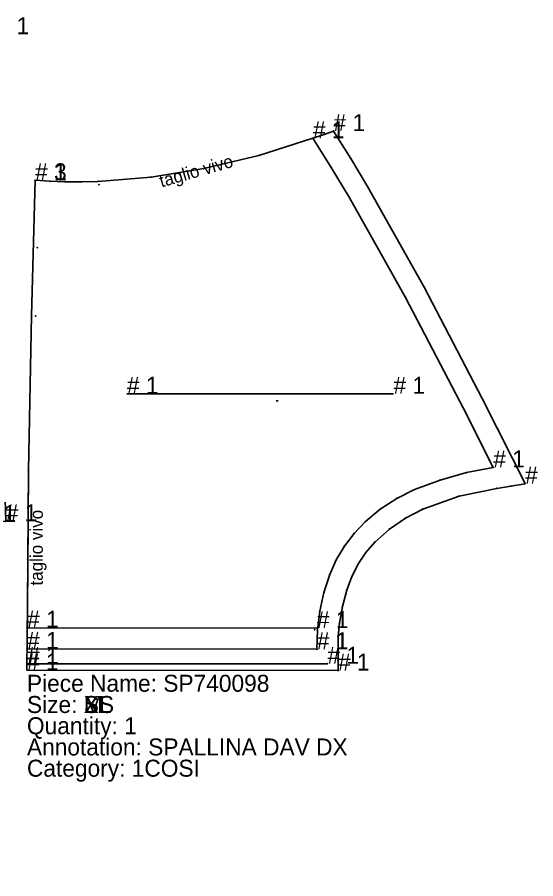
# Model space of a CAD drawing. Extents: x -10 to 8445, y -315 to 270.
# Drawn here: x 1693.2 to 1937.5, y -225.1 to 180.7 of the extents above; entities that cross this region are included whole.
import ezdxf

# ---------------------------------------------------------------- set-up
doc = ezdxf.new("R2010")
doc.units = 0

# ---------------------------------------------------------------- blocks, each defined once
blk = doc.blocks.new('S23430232-S_S')
at = {"layer": '1'}
blk.add_lwpolyline([(-31516.3027, -61944.1992), (-31527.1641, -61767.4883), (-31532.2246, -61598.7578), (-31502.2188, -61598.7578), (-31118.668, -61598.7578), (-31118.3047, -61645.8047), (-31117.9434, -61692.8516), (-31116.5215, -61765.3828), (-31115.6582, -61797.3242), (-31115.2383, -61812.7539), (-31114.8184, -61828.1758), (-31119.8184, -61828.3555), (-31124.8184, -61828.5352), (-31131.0684, -61828.7539), (-31137.2852, -61829.2656), (-31145.5586, -61830.3008), (-31153.7676, -61831.6367), (-31160.4102, -61833.0742), (-31166.9336, -61834.9258), (-31172.8613, -61837.0313), (-31178.6152, -61839.5273), (-31188.3184, -61844.7539), (-31197.1445, -61851.3281), (-31205.2344, -61859.375), (-31212.1035, -61868.4727), (-31217.2422, -61877.9688), (-31220.8496, -61888.125), (-31223.2461, -61900.168), (-31223.9941, -61912.4063), (-31224.0488, -61917.4297), (-31224.1035, -61922.457), (-31486.166, -61942.832), (-31486.3301, -61942.8477), (-31486.332, -61942.8477), (-31501.3164, -61943.5234)], close=True, dxfattribs=at)
at = {"layer": '13'}
for p in [(-31271.6523, -61752.9609), (-31262.0488, -61775.7578), (-31415.5684, -61800.207), (-31407.7734, -61823.1641), (-31213.7305, -61867.3125), (-31498.4512, -61915.6523)]:
    blk.add_point(p, dxfattribs=at)
at = {"layer": '14'}
blk.add_lwpolyline([(-31486.9414, -61932.8672), (-31497.1953, -61766.125), (-31501.9199, -61608.7539), (-31128.5801, -61608.7539), (-31128.2617, -61650.8672), (-31127.9453, -61692.9844), (-31126.5176, -61765.6523), (-31125.668, -61797.5938), (-31125.2422, -61813.0625), (-31124.8145, -61828.5273), (-31141.4297, -61829.707), (-31157.8438, -61832.4766), (-31169.9121, -61835.9375), (-31181.4336, -61840.9063), (-31190.7109, -61846.4258), (-31199.1816, -61853.0977), (-31206.1836, -61860.3398), (-31212.1035, -61868.4727), (-31217.2363, -61877.9648), (-31220.8496, -61888.125), (-31223.2461, -61900.1523), (-31223.998, -61912.3828)], close=True, dxfattribs=at)
at = {"layer": '2'}
for p in [(-31532.2246, -61598.7578), (-31118.668, -61598.7578), (-31501.9121, -61601.7578), (-31128.5918, -61601.7539), (-31501.9199, -61608.7539), (-31482.0605, -61608.4258), (-31128.5801, -61608.7539), (-31118.3047, -61645.8047), (-31128.2617, -61650.8672), (-31479.6367, -61686.8633), (-31127.9453, -61692.9844), (-31117.9434, -61692.8516), (-31270.2539, -61747.6641), (-31270.252, -61747.6602), (-31527.1641, -61767.4883), (-31497.1953, -61766.125), (-31477.2148, -61765.3008), (-31126.5176, -61765.6523), (-31116.5215, -61765.3828), (-31258.9004, -61776.4727), (-31258.9004, -61776.4766), (-31420.5449, -61797.3125), (-31420.543, -61797.3125), (-31125.668, -61797.5938), (-31115.6582, -61797.3242), (-31125.2422, -61813.0625), (-31115.2383, -61812.7539), (-31409.1914, -61826.1328), (-31409.1895, -61826.1289), (-31119.8184, -61828.3555), (-31114.8184, -61828.1758), (-31157.8438, -61832.4766), (-31153.7676, -61831.6367), (-31137.2852, -61829.2656), (-31124.8184, -61828.5352), (-31124.8145, -61828.5273), (-31166.9336, -61834.9258), (-31178.6152, -61839.5273), (-31181.4336, -61840.9063), (-31472.0996, -61848.4375), (-31197.1445, -61851.3281), (-31199.1816, -61853.0977), (-31212.1035, -61868.4727), (-31212.1035, -61868.4727), (-31220.8496, -61888.125), (-31220.8496, -61888.125), (-31501.9688, -61912.2227), (-31498.4492, -61910.9492), (-31498.4473, -61910.9492), (-31496.2168, -61911.3867), (-31494.9355, -61912.2148), (-31223.998, -61912.3828), (-31223.9941, -61912.4063), (-31503.4492, -61915.6484), (-31503.4492, -61915.6523), (-31493.7227, -61914.1445), (-31493.7207, -61917.1563), (-31493.4492, -61915.6445), (-31493.4492, -61915.6484), (-31224.0488, -61917.4297), (-31502.877, -61917.8594), (-31501.9648, -61919.0859), (-31500.6836, -61919.9141), (-31498.4512, -61920.3516), (-31498.4492, -61920.3516), (-31496.2129, -61919.9141), (-31494.9336, -61919.0859), (-31224.1035, -61922.457), (-31486.9414, -61932.8672), (-31466.9844, -61931.5703), (-31516.3027, -61944.1992), (-31501.3164, -61943.5234), (-31486.3301, -61942.8477), (-31486.166, -61942.832)]:
    blk.add_point(p, dxfattribs=at)
at = {"layer": '3'}
for p in [(-31502.2188, -61598.7578), (-31145.5586, -61830.3008), (-31141.4297, -61829.707), (-31131.0684, -61828.7539), (-31169.9121, -61835.9375), (-31160.4102, -61833.0742), (-31172.8613, -61837.0313), (-31190.7109, -61846.4258), (-31188.3184, -61844.7539), (-31206.1836, -61860.3398), (-31205.2344, -61859.375), (-31217.2422, -61877.9688), (-31217.2363, -61877.9648), (-31223.2461, -61900.1523), (-31223.2461, -61900.168), (-31502.748, -61913.2266), (-31500.3379, -61911.2266), (-31497.3164, -61911.0859), (-31495.5273, -61911.7305), (-31494.2559, -61913.1328), (-31503.2559, -61914.3945), (-31503.2441, -61916.7852), (-31493.502, -61914.8867), (-31493.498, -61916.4219), (-31502.4863, -61918.5234), (-31501.3691, -61919.5703), (-31499.584, -61920.2109), (-31497.3105, -61920.2188), (-31495.5234, -61919.5742), (-31494.252, -61918.1641), (-31486.332, -61942.8477)]:
    blk.add_point(p, dxfattribs=at)
at = {"layer": '4'}
for p in [(-31502.2188, -61598.7578, 10), (-31486.332, -61942.8477, 10)]:
    blk.add_point(p, dxfattribs=at)
at = {"layer": '5'}
blk.add_line((-31451.418, -61774.8047), (-31450.418, -61774.8047), dxfattribs=at)
at = {"layer": '7'}
blk.add_line((-31438.918, -61774.8086), (-31187.8125, -61774.8086), dxfattribs=at)
at = {"layer": '8'}
for points in [[(-31501.9121, -61601.7578), (-31128.5918, -61601.7539)], [(-31466.9844, -61931.5703), (-31472.0996, -61848.4375), (-31477.2148, -61765.3008), (-31479.6367, -61686.8633), (-31482.0605, -61608.4258)], [(-31270.2539, -61747.6641), (-31420.5449, -61797.3125)], [(-31258.9004, -61776.4766), (-31270.252, -61747.6602)], [(-31409.1914, -61826.1328), (-31258.9004, -61776.4727)], [(-31420.543, -61797.3125), (-31409.1895, -61826.1289)], [(-31503.4492, -61915.6484), (-31503.2559, -61914.3945), (-31502.748, -61913.2266), (-31501.9688, -61912.2227), (-31500.3379, -61911.2266), (-31498.4492, -61910.9492)], [(-31498.4473, -61910.9492), (-31497.3164, -61911.0859), (-31496.2168, -61911.3867), (-31495.5273, -61911.7305), (-31494.9355, -61912.2148), (-31494.2559, -61913.1328), (-31493.7227, -61914.1445), (-31493.502, -61914.8867), (-31493.4492, -61915.6445)], [(-31498.4512, -61920.3516), (-31499.584, -61920.2109), (-31500.6836, -61919.9141), (-31501.3691, -61919.5703), (-31501.9648, -61919.0859), (-31502.4863, -61918.5234), (-31502.877, -61917.8594), (-31503.2441, -61916.7852), (-31503.4492, -61915.6523)], [(-31493.4492, -61915.6484), (-31493.498, -61916.4219), (-31493.7207, -61917.1563), (-31494.252, -61918.1641), (-31494.9336, -61919.0859), (-31495.5234, -61919.5742), (-31496.2129, -61919.9141), (-31497.3105, -61920.2188), (-31498.4492, -61920.3516)]]:
    blk.add_lwpolyline(points, dxfattribs=at)
at = {"layer": '1'}
for s, p in [('# 11', (-31532.2246, -61598.7578)), ('# 1', (-31502.2188, -61598.7578)), ('# 1', (-31118.668, -61598.7578)), ('# 10', (-31527.1641, -61767.4883)), ('# 1', (-31114.8184, -61828.1758)), ('# 1', (-31224.1035, -61922.457)), ('# 9', (-31516.3027, -61944.1992)), ('# 13', (-31501.3164, -61943.5234)), ('# 12', (-31486.332, -61942.8477)), ('# 1', (-31486.166, -61942.832)), ('Piece Name: S23430232', (-31532.2246, -61954.2031)), ('Size: S', (-31532.2246, -61964.2031)), ('Quantity: 1', (-31532.2246, -61974.2031)), ('Annotation: DAVANTI SX', (-31532.2246, -61984.2031)), ('Category: 1COSI', (-31532.2246, -61994.2031))]:
    blk.add_text(s, height=8, dxfattribs=at).set_placement(p)
at = {"layer": '14'}
for s, p in [('# 1', (-31501.9199, -61608.7539)), ('# 1', (-31128.5801, -61608.7539)), ('# 8', (-31497.1953, -61766.125)), ('# 1', (-31124.8145, -61828.5273)), ('# 1', (-31223.998, -61912.3828)), ('# 1', (-31486.9414, -61932.8672))]:
    blk.add_text(s, height=8, dxfattribs=at).set_placement(p)
at = {"layer": '19'}
blk.add_text('taglio vivo', height=6, rotation=38.7298, dxfattribs=at).set_placement((-31203.2246, -61846.9844))
at = {"layer": '2'}
for s, p in [('# 11', (-31532.2246, -61598.7578)), ('# 1', (-31118.668, -61598.7578)), ('# 1', (-31501.9121, -61601.7578)), ('# 1', (-31128.5918, -61601.7539)), ('# 1', (-31501.9199, -61608.7539)), ('# 1', (-31482.0605, -61608.4258)), ('# 1', (-31128.5801, -61608.7539)), ('# 1', (-31270.2539, -61747.6641)), ('# 1', (-31270.252, -61747.6602)), ('# 10', (-31527.1641, -61767.4883)), ('# 8', (-31497.1953, -61766.125)), ('# 1', (-31258.9004, -61776.4727)), ('# 1', (-31258.9004, -61776.4766)), ('# 1', (-31420.5449, -61797.3125)), ('# 1', (-31420.543, -61797.3125)), ('# 1', (-31409.1914, -61826.1328)), ('# 1', (-31409.1895, -61826.1289)), ('# 1', (-31114.8184, -61828.1758)), ('# 1', (-31124.8145, -61828.5273)), ('# 1', (-31498.4492, -61910.9492)), ('# 1', (-31498.4473, -61910.9492)), ('# 1', (-31223.998, -61912.3828)), ('# 3', (-31503.4492, -61915.6523)), ('# 1', (-31503.4492, -61915.6484)), ('# 14', (-31493.4492, -61915.6445)), ('# 1', (-31493.4492, -61915.6484)), ('# 2', (-31498.4512, -61920.3516)), ('# 1', (-31498.4492, -61920.3516)), ('# 1', (-31224.1035, -61922.457)), ('# 1', (-31486.9414, -61932.8672)), ('# 1', (-31466.9844, -61931.5703)), ('# 9', (-31516.3027, -61944.1992)), ('# 13', (-31501.3164, -61943.5234)), ('# 1', (-31486.166, -61942.832))]:
    blk.add_text(s, height=8, dxfattribs=at).set_placement(p)
at = {"layer": '3'}
for s, p in [('# 1', (-31502.2188, -61598.7578)), ('# 12', (-31486.332, -61942.8477))]:
    blk.add_text(s, height=8, dxfattribs=at).set_placement(p)
at = {"layer": '4'}
for s, p in [('# 1', (-31502.2188, -61598.7578)), ('# 12', (-31486.332, -61942.8477))]:
    blk.add_text(s, height=8, dxfattribs=at).set_placement(p)
at = {"layer": '5'}
for p in [(-31451.418, -61774.8047), (-31450.418, -61774.8047)]:
    blk.add_text('# 1', height=8, dxfattribs=at).set_placement(p)
at = {"layer": '7'}
for p in [(-31438.918, -61774.8086), (-31187.8125, -61774.8086)]:
    blk.add_text('# 1', height=8, dxfattribs=at).set_placement(p)
at = {"layer": '8'}
for s, p in [('# 1', (-31501.9121, -61601.7578)), ('# 1', (-31128.5918, -61601.7539)), ('# 1', (-31482.0605, -61608.4258)), ('# 1', (-31270.2539, -61747.6641)), ('# 1', (-31270.252, -61747.6602)), ('# 1', (-31258.9004, -61776.4727)), ('# 1', (-31258.9004, -61776.4766)), ('# 1', (-31420.5449, -61797.3125)), ('# 1', (-31420.543, -61797.3125)), ('# 1', (-31409.1914, -61826.1328)), ('# 1', (-31409.1895, -61826.1289)), ('# 1', (-31498.4492, -61910.9492)), ('# 1', (-31498.4473, -61910.9492)), ('# 3', (-31503.4492, -61915.6523)), ('# 1', (-31503.4492, -61915.6484)), ('# 14', (-31493.4492, -61915.6445)), ('# 1', (-31493.4492, -61915.6484)), ('# 2', (-31498.4512, -61920.3516)), ('# 1', (-31498.4492, -61920.3516)), ('# 1', (-31466.9844, -61931.5703))]:
    blk.add_text(s, height=8, dxfattribs=at).set_placement(p)
blk = doc.blocks.new('SP740098-S_XS')
at = {"layer": '1'}
blk.add_lwpolyline([(-31057.4434, 61598.5625), (-31057.4258, 61603.5547), (-31057.4082, 61608.543), (-31057.3906, 61614.6914), (-31056.7871, 61620.8086), (-31055.3301, 61628.7109), (-31053.3008, 61636.4844), (-31050.9063, 61642.8555), (-31047.8125, 61648.9102), (-31044.2617, 61654.2266), (-31040.0957, 61659.0742), (-31033.2266, 61665.1641), (-31025.6641, 61670.3633), (-31017.5234, 61674.5977), (-31000.4434, 61680.7148), (-30982.6816, 61684.3711), (-30975.9941, 61685.4727), (-30969.3066, 61686.5742), (-30972.334, 61692.6406), (-30975.3613, 61698.707), (-30989.4707, 61726.6563), (-31016.8379, 61779.2227), (-31043.623, 61826.6367), (-31051.4492, 61839.7461), (-31059.5566, 61852.6563), (-31064.4004, 61850.9766), (-31069.2441, 61849.293), (-31094.7188, 61841.2188), (-31120.6855, 61835.0234), (-31145.5137, 61831.043), (-31170.5391, 61828.9805), (-31178.3105, 61828.7852), (-31186.0469, 61828.8125), (-31193.1016, 61829.0508), (-31200.1074, 61829.5078), (-31201.7949, 61765.6523), (-31203.2207, 61692.9844), (-31203.5762, 61645.8672), (-31203.9316, 61598.7539)], close=True, dxfattribs=at)
at = {"layer": '13'}
for p in [(-31170.0313, 61827.457), (-31198.9902, 61797.7266), (-31199.7949, 61765.6523), (-31068.4258, 61617.8203)]:
    blk.add_point(p, dxfattribs=at)
at = {"layer": '14'}
blk.add_lwpolyline([(-31067.4102, 61608.5703), (-31067.1621, 61617.5664), (-31066.0547, 61626.4922), (-31064.1016, 61635.2773), (-31061.3184, 61643.8242), (-31058.2461, 61650.7109), (-31054.4063, 61657.1992), (-31049.8477, 61663.1992), (-31044.6348, 61668.6445), (-31037.5117, 61674.5859), (-31029.75, 61679.6602), (-31021.457, 61683.793), (-31009.377, 61688.3086), (-30996.9629, 61691.7969), (-30984.3105, 61694.2461), (-30998.3516, 61722.0586), (-31025.5781, 61774.3633), (-31052.252, 61821.582), (-31060.5996, 61835.5391), (-31069.248, 61849.2813), (-31094.7246, 61841.2148), (-31120.6855, 61835.0234), (-31145.5137, 61831.0352), (-31170.5391, 61828.9805), (-31178.3145, 61828.7852), (-31186.0469, 61828.8125), (-31193.1055, 61829.0508), (-31200.1074, 61829.5078), (-31201.7949, 61765.6523), (-31203.2207, 61692.9844), (-31203.5469, 61650.8672), (-31203.8711, 61608.7539)], close=True, dxfattribs=at)
at = {"layer": '2'}
for p in [(-31069.248, 61849.2813), (-31069.2441, 61849.293), (-31064.4004, 61850.9766), (-31059.5566, 61852.6563), (-31120.6855, 61835.0234), (-31120.6855, 61835.0234), (-31200.1074, 61829.5078), (-31200.1074, 61829.5078), (-31186.0469, 61828.8125), (-31186.0469, 61828.8125), (-31170.5391, 61828.9805), (-31170.5391, 61828.9805), (-31043.623, 61826.6367), (-31052.252, 61821.582), (-31016.8379, 61779.2227), (-31025.5781, 61774.3633), (-31201.7949, 61765.6523), (-31201.7949, 61765.6523), (-30989.4707, 61726.6563), (-30998.3516, 61722.0586), (-30975.3613, 61698.707), (-31203.2207, 61692.9844), (-31203.2207, 61692.9844), (-30984.3105, 61694.2461), (-30972.334, 61692.6406), (-30969.3066, 61686.5742), (-31021.457, 61683.793), (-30982.6816, 61684.3711), (-30975.9941, 61685.4727), (-31017.5234, 61674.5977), (-31044.6348, 61668.6445), (-31040.0957, 61659.0742), (-31203.5469, 61650.8672), (-31203.5762, 61645.8672), (-31047.8125, 61648.9102), (-31061.3184, 61643.8242), (-31053.3008, 61636.4844), (-31203.8496, 61618.7578), (-31067.3926, 61618.5742), (-31056.7871, 61620.8086), (-31203.8711, 61608.7539), (-31067.4102, 61608.5703), (-31057.4082, 61608.543), (-31203.8652, 61601.7578), (-31062.4004, 61601.7617), (-31057.4258, 61603.5547), (-31203.9316, 61598.7539), (-31057.4434, 61598.5625)]:
    blk.add_point(p, dxfattribs=at)
at = {"layer": '3'}
for p in [(-31094.7246, 61841.2148), (-31094.7188, 61841.2188), (-31051.4492, 61839.7461), (-31060.5996, 61835.5391), (-31193.1055, 61829.0508), (-31193.1016, 61829.0508), (-31178.3145, 61828.7852), (-31178.3105, 61828.7852), (-31145.5137, 61831.043), (-31145.5137, 61831.0352), (-30996.9629, 61691.7969), (-31009.377, 61688.3086), (-31029.75, 61679.6602), (-31000.4434, 61680.7148), (-31037.5117, 61674.5859), (-31025.6641, 61670.3633), (-31049.8477, 61663.1992), (-31033.2266, 61665.1641), (-31054.4063, 61657.1992), (-31044.2617, 61654.2266), (-31058.2461, 61650.7109), (-31050.9063, 61642.8555), (-31064.1016, 61635.2773), (-31066.0547, 61626.4922), (-31055.3301, 61628.7109), (-31067.1621, 61617.5664), (-31057.3906, 61614.6914)]:
    blk.add_point(p, dxfattribs=at)
at = {"layer": '5'}
blk.add_line((-31086.6211, 61725.6094), (-31085.6211, 61725.6094), dxfattribs=at)
at = {"layer": '7'}
blk.add_line((-31156.8633, 61728.9336), (-31031.3066, 61728.9336), dxfattribs=at)
at = {"layer": '8'}
for points in [[(-31203.8496, 61618.7578), (-31067.3926, 61618.5742)], [(-31203.8652, 61601.7578), (-31062.4004, 61601.7617)]]:
    blk.add_lwpolyline(points, dxfattribs=at)
at = {"layer": '1'}
for s, p in [('Piece Name: SP740098', (-31203.9414, 61588.5625)), ('Size: XS', (-31203.9414, 61578.5625))]:
    blk.add_text(s, height=8, dxfattribs=at).set_placement(p)
at = {"layer": '19'}
for rotation, p in [(16.0991, (-31140.6055, 61826.082)), (90, (-31196.4922, 61638.5898))]:
    blk.add_text('taglio vivo', height=6, rotation=rotation, dxfattribs=at).set_placement(p)
blk = doc.blocks.new('SP740098-S_S')
at = {"layer": '1'}
blk.add_lwpolyline([(-31057.4434, 61598.5625), (-31057.4258, 61603.5547), (-31057.4082, 61608.543), (-31057.3906, 61614.6914), (-31056.7871, 61620.8086), (-31055.3301, 61628.7109), (-31053.3008, 61636.4844), (-31050.9063, 61642.8555), (-31047.8125, 61648.9102), (-31044.2617, 61654.2266), (-31040.0957, 61659.0742), (-31033.2266, 61665.1641), (-31025.6641, 61670.3633), (-31017.5234, 61674.5977), (-31000.4434, 61680.7148), (-30982.6816, 61684.3711), (-30975.9941, 61685.4727), (-30969.3066, 61686.5742), (-30972.334, 61692.6406), (-30975.3613, 61698.707), (-30989.4707, 61726.6563), (-31016.8379, 61779.2227), (-31043.623, 61826.6367), (-31051.4492, 61839.7461), (-31059.5566, 61852.6563), (-31064.4004, 61850.9766), (-31069.2441, 61849.293), (-31094.7188, 61841.2188), (-31120.6855, 61835.0234), (-31145.5137, 61831.043), (-31170.5391, 61828.9805), (-31178.3105, 61828.7852), (-31186.0469, 61828.8125), (-31193.1016, 61829.0508), (-31200.1074, 61829.5039), (-31201.7949, 61765.6523), (-31203.2207, 61692.9844), (-31203.5762, 61645.8672), (-31203.9316, 61598.7539)], close=True, dxfattribs=at)
at = {"layer": '13'}
for p in [(-31170.0313, 61827.457), (-31198.9902, 61797.7266), (-31199.7949, 61765.6523), (-31068.4258, 61617.8203)]:
    blk.add_point(p, dxfattribs=at)
at = {"layer": '14'}
blk.add_lwpolyline([(-31067.4102, 61608.5703), (-31067.1621, 61617.5664), (-31066.0547, 61626.4922), (-31064.1016, 61635.2773), (-31061.3184, 61643.8242), (-31058.2461, 61650.7109), (-31054.4063, 61657.1992), (-31049.8477, 61663.1992), (-31044.6348, 61668.6445), (-31037.5117, 61674.5859), (-31029.75, 61679.6602), (-31021.457, 61683.793), (-31009.377, 61688.3086), (-30996.9629, 61691.7969), (-30984.3105, 61694.2461), (-30998.3516, 61722.0586), (-31025.5781, 61774.3633), (-31052.252, 61821.5859), (-31060.5996, 61835.5391), (-31069.248, 61849.2813), (-31094.7246, 61841.2148), (-31120.6855, 61835.0234), (-31145.5137, 61831.0352), (-31170.5391, 61828.9805), (-31178.3145, 61828.7852), (-31186.0469, 61828.8125), (-31193.1055, 61829.0508), (-31200.1074, 61829.5078), (-31201.7949, 61765.6523), (-31203.2207, 61692.9844), (-31203.5469, 61650.8672), (-31203.8711, 61608.7539)], close=True, dxfattribs=at)
at = {"layer": '2'}
for p in [(-31069.248, 61849.2813), (-31069.2441, 61849.293), (-31064.4004, 61850.9766), (-31059.5566, 61852.6563), (-31120.6855, 61835.0234), (-31120.6855, 61835.0234), (-31200.1074, 61829.5078), (-31200.1074, 61829.5039), (-31186.0469, 61828.8125), (-31186.0469, 61828.8125), (-31170.5391, 61828.9805), (-31170.5391, 61828.9805), (-31043.623, 61826.6367), (-31052.252, 61821.5859), (-31016.8379, 61779.2227), (-31025.5781, 61774.3633), (-31201.7949, 61765.6523), (-31201.7949, 61765.6523), (-30989.4707, 61726.6563), (-30998.3516, 61722.0586), (-30975.3613, 61698.707), (-31203.2207, 61692.9844), (-31203.2207, 61692.9844), (-30984.3105, 61694.2461), (-30972.334, 61692.6406), (-30969.3066, 61686.5742), (-31021.457, 61683.793), (-30982.6816, 61684.3711), (-30975.9941, 61685.4727), (-31017.5234, 61674.5977), (-31044.6348, 61668.6445), (-31040.0957, 61659.0742), (-31203.5469, 61650.8672), (-31203.5762, 61645.8672), (-31047.8125, 61648.9102), (-31061.3184, 61643.8242), (-31053.3008, 61636.4844), (-31203.8496, 61618.7578), (-31067.3926, 61618.5742), (-31056.7871, 61620.8086), (-31203.8711, 61608.7539), (-31067.4102, 61608.5703), (-31057.4082, 61608.543), (-31203.8652, 61601.7578), (-31062.4004, 61601.7617), (-31057.4258, 61603.5547), (-31203.9316, 61598.7539), (-31057.4434, 61598.5625)]:
    blk.add_point(p, dxfattribs=at)
at = {"layer": '3'}
for p in [(-31094.7246, 61841.2148), (-31094.7188, 61841.2188), (-31051.4492, 61839.7461), (-31060.5996, 61835.5391), (-31193.1055, 61829.0508), (-31193.1016, 61829.0508), (-31178.3145, 61828.7852), (-31178.3105, 61828.7852), (-31145.5137, 61831.043), (-31145.5137, 61831.0352), (-30996.9629, 61691.7969), (-31009.377, 61688.3086), (-31029.75, 61679.6602), (-31000.4434, 61680.7148), (-31037.5117, 61674.5859), (-31025.6641, 61670.3633), (-31049.8477, 61663.1992), (-31033.2266, 61665.1641), (-31054.4063, 61657.1992), (-31044.2617, 61654.2266), (-31058.2461, 61650.7109), (-31050.9063, 61642.8555), (-31064.1016, 61635.2773), (-31066.0547, 61626.4922), (-31055.3301, 61628.7109), (-31067.1621, 61617.5664), (-31057.3906, 61614.6914)]:
    blk.add_point(p, dxfattribs=at)
at = {"layer": '5'}
blk.add_line((-31086.6211, 61725.6094), (-31085.6211, 61725.6094), dxfattribs=at)
at = {"layer": '7'}
blk.add_line((-31156.8633, 61728.9336), (-31031.3066, 61728.9336), dxfattribs=at)
at = {"layer": '8'}
for points in [[(-31203.8496, 61618.7578), (-31067.3926, 61618.5742)], [(-31203.8652, 61601.7578), (-31062.4004, 61601.7617)]]:
    blk.add_lwpolyline(points, dxfattribs=at)
at = {"layer": '1'}
for s, p in [('# 1', (-31059.5566, 61852.6563)), ('# 3', (-31200.1074, 61829.5039)), ('# 1', (-30969.3066, 61686.5742)), ('# 1', (-31203.9316, 61598.7539)), ('# 1', (-31057.4434, 61598.5625)), ('Piece Name: SP740098', (-31203.9414, 61588.5625)), ('Size: S', (-31203.9414, 61578.5625)), ('Quantity: 1', (-31203.9414, 61568.5625)), ('Annotation: SPALLINA DAV DX', (-31203.9414, 61558.5625)), ('Category: 1COSI', (-31203.9414, 61548.5625))]:
    blk.add_text(s, height=8, dxfattribs=at).set_placement(p)
at = {"layer": '14'}
for p in [(-31069.248, 61849.2813), (-31200.1074, 61829.5078), (-30984.3105, 61694.2461), (-31203.8711, 61608.7539), (-31067.4102, 61608.5703)]:
    blk.add_text('# 1', height=8, dxfattribs=at).set_placement(p)
at = {"layer": '19'}
for rotation, p in [(16.0991, (-31140.6055, 61826.082)), (90, (-31196.4922, 61638.5898))]:
    blk.add_text('taglio vivo', height=6, rotation=rotation, dxfattribs=at).set_placement(p)
at = {"layer": '2'}
for s, p in [('# 1', (-31069.248, 61849.2813)), ('# 1', (-31059.5566, 61852.6563)), ('# 3', (-31200.1074, 61829.5039)), ('# 1', (-31200.1074, 61829.5078)), ('# 1', (-30984.3105, 61694.2461)), ('# 1', (-30969.3066, 61686.5742)), ('# 1', (-31203.8496, 61618.7578)), ('# 1', (-31067.3926, 61618.5742)), ('# 1', (-31203.8711, 61608.7539)), ('# 1', (-31067.4102, 61608.5703)), ('# 1', (-31203.8652, 61601.7578)), ('# 1', (-31062.4004, 61601.7617)), ('# 1', (-31203.9316, 61598.7539)), ('# 1', (-31057.4434, 61598.5625))]:
    blk.add_text(s, height=8, dxfattribs=at).set_placement(p)
at = {"layer": '7'}
for p in [(-31156.8633, 61728.9336), (-31031.3066, 61728.9336)]:
    blk.add_text('# 1', height=8, dxfattribs=at).set_placement(p)
at = {"layer": '8'}
for p in [(-31203.8496, 61618.7578), (-31067.3926, 61618.5742), (-31203.8652, 61601.7578), (-31062.4004, 61601.7617)]:
    blk.add_text('# 1', height=8, dxfattribs=at).set_placement(p)
blk = doc.blocks.new('SP740098-S_M')
at = {"layer": '1'}
blk.add_lwpolyline([(-31057.4434, 61598.5625), (-31057.4258, 61603.5547), (-31057.4082, 61608.543), (-31057.3906, 61614.6914), (-31056.7871, 61620.8086), (-31055.3301, 61628.7109), (-31053.3008, 61636.4844), (-31050.9063, 61642.8555), (-31047.8125, 61648.9102), (-31044.2617, 61654.2266), (-31040.0957, 61659.0742), (-31033.2266, 61665.1641), (-31025.6641, 61670.3633), (-31017.5234, 61674.5977), (-31000.4434, 61680.7148), (-30982.6816, 61684.3711), (-30975.9941, 61685.4727), (-30969.3066, 61686.5742), (-30972.334, 61692.6406), (-30975.3613, 61698.707), (-30989.4707, 61726.6563), (-31016.8379, 61779.2227), (-31043.623, 61826.6367), (-31051.4492, 61839.7461), (-31059.5566, 61852.6563), (-31064.4004, 61850.9766), (-31069.2441, 61849.293), (-31094.7188, 61841.2188), (-31120.6855, 61835.0234), (-31145.5137, 61831.043), (-31170.5391, 61828.9805), (-31178.3105, 61828.7852), (-31186.0469, 61828.8125), (-31193.1016, 61829.0508), (-31200.1074, 61829.5078), (-31201.7949, 61765.6523), (-31203.2207, 61692.9844), (-31203.5762, 61645.8672), (-31203.9316, 61598.7539)], close=True, dxfattribs=at)
at = {"layer": '13'}
for p in [(-31170.0313, 61827.457), (-31198.9902, 61797.7266), (-31199.7949, 61765.6523), (-31068.4258, 61617.8203)]:
    blk.add_point(p, dxfattribs=at)
at = {"layer": '14'}
blk.add_lwpolyline([(-31067.4102, 61608.5703), (-31067.1621, 61617.5664), (-31066.0547, 61626.4922), (-31064.1016, 61635.2773), (-31061.3184, 61643.8242), (-31058.2461, 61650.7109), (-31054.4063, 61657.1992), (-31049.8477, 61663.1992), (-31044.6348, 61668.6445), (-31037.5117, 61674.5859), (-31029.75, 61679.6602), (-31021.457, 61683.793), (-31009.377, 61688.3086), (-30996.9629, 61691.7969), (-30984.3105, 61694.2461), (-30998.3516, 61722.0586), (-31025.5781, 61774.3633), (-31052.252, 61821.582), (-31060.5996, 61835.5391), (-31069.248, 61849.2813), (-31094.7246, 61841.2148), (-31120.6855, 61835.0234), (-31145.5137, 61831.0352), (-31170.5391, 61828.9805), (-31178.3145, 61828.7852), (-31186.0469, 61828.8125), (-31193.1055, 61829.0508), (-31200.1074, 61829.5078), (-31201.7949, 61765.6523), (-31203.2207, 61692.9844), (-31203.5469, 61650.8672), (-31203.8711, 61608.7539)], close=True, dxfattribs=at)
at = {"layer": '2'}
for p in [(-31069.248, 61849.2813), (-31069.2441, 61849.293), (-31064.4004, 61850.9766), (-31059.5566, 61852.6563), (-31120.6855, 61835.0234), (-31120.6855, 61835.0234), (-31200.1074, 61829.5078), (-31200.1074, 61829.5078), (-31186.0469, 61828.8125), (-31186.0469, 61828.8125), (-31170.5391, 61828.9805), (-31170.5391, 61828.9805), (-31043.623, 61826.6367), (-31052.252, 61821.582), (-31016.8379, 61779.2227), (-31025.5781, 61774.3633), (-31201.7949, 61765.6523), (-31201.7949, 61765.6523), (-30989.4707, 61726.6563), (-30998.3516, 61722.0586), (-30975.3613, 61698.707), (-31203.2207, 61692.9844), (-31203.2207, 61692.9844), (-30984.3105, 61694.2461), (-30972.334, 61692.6406), (-30969.3066, 61686.5742), (-31021.457, 61683.793), (-30982.6816, 61684.3711), (-30975.9941, 61685.4727), (-31017.5234, 61674.5977), (-31044.6348, 61668.6445), (-31040.0957, 61659.0742), (-31203.5469, 61650.8672), (-31203.5762, 61645.8672), (-31047.8125, 61648.9102), (-31061.3184, 61643.8242), (-31053.3008, 61636.4844), (-31203.8496, 61618.7578), (-31067.3926, 61618.5742), (-31056.7871, 61620.8086), (-31203.8711, 61608.7539), (-31067.4102, 61608.5703), (-31057.4082, 61608.543), (-31203.8652, 61601.7578), (-31062.4004, 61601.7617), (-31057.4258, 61603.5547), (-31203.9316, 61598.7539), (-31057.4434, 61598.5625)]:
    blk.add_point(p, dxfattribs=at)
at = {"layer": '3'}
for p in [(-31094.7246, 61841.2148), (-31094.7188, 61841.2188), (-31051.4492, 61839.7461), (-31060.5996, 61835.5391), (-31193.1055, 61829.0508), (-31193.1016, 61829.0508), (-31178.3145, 61828.7852), (-31178.3105, 61828.7852), (-31145.5137, 61831.043), (-31145.5137, 61831.0352), (-30996.9629, 61691.7969), (-31009.377, 61688.3086), (-31029.75, 61679.6602), (-31000.4434, 61680.7148), (-31037.5117, 61674.5859), (-31025.6641, 61670.3633), (-31049.8477, 61663.1992), (-31033.2266, 61665.1641), (-31054.4063, 61657.1992), (-31044.2617, 61654.2266), (-31058.2461, 61650.7109), (-31050.9063, 61642.8555), (-31064.1016, 61635.2773), (-31066.0547, 61626.4922), (-31055.3301, 61628.7109), (-31067.1621, 61617.5664), (-31057.3906, 61614.6914)]:
    blk.add_point(p, dxfattribs=at)
at = {"layer": '5'}
blk.add_line((-31086.6211, 61725.6094), (-31085.6211, 61725.6094), dxfattribs=at)
at = {"layer": '7'}
blk.add_line((-31156.8633, 61728.9336), (-31031.3066, 61728.9336), dxfattribs=at)
at = {"layer": '8'}
for points in [[(-31203.8496, 61618.7578), (-31067.3926, 61618.5742)], [(-31203.8652, 61601.7578), (-31062.4004, 61601.7617)]]:
    blk.add_lwpolyline(points, dxfattribs=at)
at = {"layer": '1'}
for s, p in [('Piece Name: SP740098', (-31203.9414, 61588.5625)), ('Size: M', (-31203.9414, 61578.5625))]:
    blk.add_text(s, height=8, dxfattribs=at).set_placement(p)
at = {"layer": '19'}
for rotation, p in [(16.0991, (-31140.6055, 61826.082)), (90, (-31196.4922, 61638.5898))]:
    blk.add_text('taglio vivo', height=6, rotation=rotation, dxfattribs=at).set_placement(p)
blk = doc.blocks.new('SP740098-S_L')
at = {"layer": '1'}
blk.add_lwpolyline([(-31057.4434, 61598.5625), (-31057.4258, 61603.5547), (-31057.4082, 61608.543), (-31057.3906, 61614.6914), (-31056.7871, 61620.8086), (-31055.3301, 61628.7109), (-31053.3008, 61636.4844), (-31050.9063, 61642.8555), (-31047.8125, 61648.9102), (-31044.2617, 61654.2266), (-31040.0957, 61659.0742), (-31033.2266, 61665.1641), (-31025.6641, 61670.3633), (-31017.5234, 61674.5977), (-31000.4434, 61680.7148), (-30982.6816, 61684.3711), (-30975.9941, 61685.4727), (-30969.3066, 61686.5742), (-30972.334, 61692.6406), (-30975.3613, 61698.707), (-30989.4707, 61726.6563), (-31016.8379, 61779.2227), (-31043.623, 61826.6367), (-31051.4492, 61839.7461), (-31059.5566, 61852.6563), (-31064.4004, 61850.9766), (-31069.2441, 61849.293), (-31094.7188, 61841.2188), (-31120.6855, 61835.0234), (-31145.5137, 61831.043), (-31170.5391, 61828.9805), (-31178.3105, 61828.7852), (-31186.0469, 61828.8125), (-31193.1016, 61829.0508), (-31200.1074, 61829.5078), (-31201.7949, 61765.6523), (-31203.2207, 61692.9844), (-31203.5762, 61645.8672), (-31203.9316, 61598.7539)], close=True, dxfattribs=at)
at = {"layer": '13'}
for p in [(-31170.0313, 61827.457), (-31198.9902, 61797.7266), (-31199.7949, 61765.6523), (-31068.4258, 61617.8203)]:
    blk.add_point(p, dxfattribs=at)
at = {"layer": '14'}
blk.add_lwpolyline([(-31067.4102, 61608.5703), (-31067.1621, 61617.5664), (-31066.0547, 61626.4922), (-31064.1016, 61635.2773), (-31061.3184, 61643.8242), (-31058.2461, 61650.7109), (-31054.4063, 61657.1992), (-31049.8477, 61663.1992), (-31044.6348, 61668.6445), (-31037.5117, 61674.5859), (-31029.75, 61679.6602), (-31021.457, 61683.793), (-31009.377, 61688.3086), (-30996.9629, 61691.7969), (-30984.3105, 61694.2461), (-30998.3516, 61722.0586), (-31025.5781, 61774.3633), (-31052.252, 61821.582), (-31060.5996, 61835.5391), (-31069.248, 61849.2813), (-31094.7246, 61841.2148), (-31120.6855, 61835.0234), (-31145.5137, 61831.0352), (-31170.5391, 61828.9805), (-31178.3145, 61828.7852), (-31186.0469, 61828.8125), (-31193.1055, 61829.0508), (-31200.1074, 61829.5078), (-31201.7949, 61765.6523), (-31203.2207, 61692.9844), (-31203.5469, 61650.8672), (-31203.8711, 61608.7539)], close=True, dxfattribs=at)
at = {"layer": '2'}
for p in [(-31069.248, 61849.2813), (-31069.2441, 61849.293), (-31064.4004, 61850.9766), (-31059.5566, 61852.6563), (-31120.6855, 61835.0234), (-31120.6855, 61835.0234), (-31200.1074, 61829.5078), (-31200.1074, 61829.5078), (-31186.0469, 61828.8125), (-31186.0469, 61828.8125), (-31170.5391, 61828.9805), (-31170.5391, 61828.9805), (-31043.623, 61826.6367), (-31052.252, 61821.582), (-31016.8379, 61779.2227), (-31025.5781, 61774.3633), (-31201.7949, 61765.6523), (-31201.7949, 61765.6523), (-30989.4707, 61726.6563), (-30998.3516, 61722.0586), (-30975.3613, 61698.707), (-31203.2207, 61692.9844), (-31203.2207, 61692.9844), (-30984.3105, 61694.2461), (-30972.334, 61692.6406), (-30969.3066, 61686.5742), (-31021.457, 61683.793), (-30982.6816, 61684.3711), (-30975.9941, 61685.4727), (-31017.5234, 61674.5977), (-31044.6348, 61668.6445), (-31040.0957, 61659.0742), (-31203.5469, 61650.8672), (-31203.5762, 61645.8672), (-31047.8125, 61648.9102), (-31061.3184, 61643.8242), (-31053.3008, 61636.4844), (-31203.8496, 61618.7578), (-31067.3926, 61618.5742), (-31056.7871, 61620.8086), (-31203.8711, 61608.7539), (-31067.4102, 61608.5703), (-31057.4082, 61608.543), (-31203.8652, 61601.7578), (-31062.4004, 61601.7617), (-31057.4258, 61603.5547), (-31203.9316, 61598.7539), (-31057.4434, 61598.5625)]:
    blk.add_point(p, dxfattribs=at)
at = {"layer": '3'}
for p in [(-31094.7246, 61841.2148), (-31094.7188, 61841.2188), (-31051.4492, 61839.7461), (-31060.5996, 61835.5391), (-31193.1055, 61829.0508), (-31193.1016, 61829.0508), (-31178.3145, 61828.7852), (-31178.3105, 61828.7852), (-31145.5137, 61831.043), (-31145.5137, 61831.0352), (-30996.9629, 61691.7969), (-31009.377, 61688.3086), (-31029.75, 61679.6602), (-31000.4434, 61680.7148), (-31037.5117, 61674.5859), (-31025.6641, 61670.3633), (-31049.8477, 61663.1992), (-31033.2266, 61665.1641), (-31054.4063, 61657.1992), (-31044.2617, 61654.2266), (-31058.2461, 61650.7109), (-31050.9063, 61642.8555), (-31064.1016, 61635.2773), (-31066.0547, 61626.4922), (-31055.3301, 61628.7109), (-31067.1621, 61617.5664), (-31057.3906, 61614.6914)]:
    blk.add_point(p, dxfattribs=at)
at = {"layer": '5'}
blk.add_line((-31086.6211, 61725.6094), (-31085.6211, 61725.6094), dxfattribs=at)
at = {"layer": '7'}
blk.add_line((-31156.8633, 61728.9336), (-31031.3066, 61728.9336), dxfattribs=at)
at = {"layer": '8'}
for points in [[(-31203.8496, 61618.7578), (-31067.3926, 61618.5742)], [(-31203.8652, 61601.7578), (-31062.4004, 61601.7617)]]:
    blk.add_lwpolyline(points, dxfattribs=at)
at = {"layer": '1'}
for s, p in [('Piece Name: SP740098', (-31203.9414, 61588.5625)), ('Size: L', (-31203.9414, 61578.5625))]:
    blk.add_text(s, height=8, dxfattribs=at).set_placement(p)
at = {"layer": '19'}
for rotation, p in [(16.0991, (-31140.6055, 61826.082)), (90, (-31196.4922, 61638.5898))]:
    blk.add_text('taglio vivo', height=6, rotation=rotation, dxfattribs=at).set_placement(p)
blk = doc.blocks.new('SP740098-S_XL')
at = {"layer": '1'}
blk.add_lwpolyline([(-31057.4434, 61598.5625), (-31057.4258, 61603.5547), (-31057.4082, 61608.543), (-31057.3906, 61614.6914), (-31056.7871, 61620.8086), (-31055.3301, 61628.7109), (-31053.3008, 61636.4844), (-31050.9063, 61642.8555), (-31047.8125, 61648.9102), (-31044.2617, 61654.2266), (-31040.0957, 61659.0742), (-31033.2266, 61665.1641), (-31025.6641, 61670.3633), (-31017.5234, 61674.5977), (-31000.4434, 61680.7148), (-30982.6816, 61684.3711), (-30975.9941, 61685.4727), (-30969.3066, 61686.5742), (-30972.334, 61692.6406), (-30975.3613, 61698.707), (-30989.4707, 61726.6563), (-31016.8379, 61779.2227), (-31043.623, 61826.6367), (-31051.4492, 61839.7461), (-31059.5566, 61852.6563), (-31064.4004, 61850.9766), (-31069.2441, 61849.293), (-31094.7188, 61841.2188), (-31120.6855, 61835.0234), (-31145.5137, 61831.043), (-31170.5391, 61828.9805), (-31178.3105, 61828.7852), (-31186.0469, 61828.8125), (-31193.1016, 61829.0508), (-31200.1074, 61829.5078), (-31201.7949, 61765.6523), (-31203.2207, 61692.9844), (-31203.5762, 61645.8672), (-31203.9316, 61598.7539)], close=True, dxfattribs=at)
at = {"layer": '13'}
for p in [(-31170.0313, 61827.457), (-31198.9902, 61797.7266), (-31199.7949, 61765.6523), (-31068.4258, 61617.8203)]:
    blk.add_point(p, dxfattribs=at)
at = {"layer": '14'}
blk.add_lwpolyline([(-31067.4102, 61608.5703), (-31067.1621, 61617.5664), (-31066.0547, 61626.4922), (-31064.1016, 61635.2773), (-31061.3184, 61643.8242), (-31058.2461, 61650.7109), (-31054.4063, 61657.1992), (-31049.8477, 61663.1992), (-31044.6348, 61668.6445), (-31037.5117, 61674.5859), (-31029.75, 61679.6602), (-31021.457, 61683.793), (-31009.377, 61688.3086), (-30996.9629, 61691.7969), (-30984.3105, 61694.2461), (-30998.3516, 61722.0586), (-31025.5781, 61774.3633), (-31052.252, 61821.582), (-31060.5996, 61835.5391), (-31069.248, 61849.2813), (-31094.7246, 61841.2148), (-31120.6855, 61835.0234), (-31145.5137, 61831.0352), (-31170.5391, 61828.9805), (-31178.3145, 61828.7852), (-31186.0469, 61828.8125), (-31193.1055, 61829.0508), (-31200.1074, 61829.5078), (-31201.7949, 61765.6523), (-31203.2207, 61692.9844), (-31203.5469, 61650.8672), (-31203.8711, 61608.7539)], close=True, dxfattribs=at)
at = {"layer": '2'}
for p in [(-31069.248, 61849.2813), (-31069.2441, 61849.293), (-31064.4004, 61850.9766), (-31059.5566, 61852.6563), (-31120.6855, 61835.0234), (-31120.6855, 61835.0234), (-31200.1074, 61829.5078), (-31200.1074, 61829.5078), (-31186.0469, 61828.8125), (-31186.0469, 61828.8125), (-31170.5391, 61828.9805), (-31170.5391, 61828.9805), (-31043.623, 61826.6367), (-31052.252, 61821.582), (-31016.8379, 61779.2227), (-31025.5781, 61774.3633), (-31201.7949, 61765.6523), (-31201.7949, 61765.6523), (-30989.4707, 61726.6563), (-30998.3516, 61722.0586), (-30975.3613, 61698.707), (-31203.2207, 61692.9844), (-31203.2207, 61692.9844), (-30984.3105, 61694.2461), (-30972.334, 61692.6406), (-30969.3066, 61686.5742), (-31021.457, 61683.793), (-30982.6816, 61684.3711), (-30975.9941, 61685.4727), (-31017.5234, 61674.5977), (-31044.6348, 61668.6445), (-31040.0957, 61659.0742), (-31203.5469, 61650.8672), (-31203.5762, 61645.8672), (-31047.8125, 61648.9102), (-31061.3184, 61643.8242), (-31053.3008, 61636.4844), (-31203.8496, 61618.7578), (-31067.3926, 61618.5742), (-31056.7871, 61620.8086), (-31203.8711, 61608.7539), (-31067.4102, 61608.5703), (-31057.4082, 61608.543), (-31203.8652, 61601.7578), (-31062.4004, 61601.7617), (-31057.4258, 61603.5547), (-31203.9316, 61598.7539), (-31057.4434, 61598.5625)]:
    blk.add_point(p, dxfattribs=at)
at = {"layer": '3'}
for p in [(-31094.7246, 61841.2148), (-31094.7188, 61841.2188), (-31051.4492, 61839.7461), (-31060.5996, 61835.5391), (-31193.1055, 61829.0508), (-31193.1016, 61829.0508), (-31178.3145, 61828.7852), (-31178.3105, 61828.7852), (-31145.5137, 61831.043), (-31145.5137, 61831.0352), (-30996.9629, 61691.7969), (-31009.377, 61688.3086), (-31029.75, 61679.6602), (-31000.4434, 61680.7148), (-31037.5117, 61674.5859), (-31025.6641, 61670.3633), (-31049.8477, 61663.1992), (-31033.2266, 61665.1641), (-31054.4063, 61657.1992), (-31044.2617, 61654.2266), (-31058.2461, 61650.7109), (-31050.9063, 61642.8555), (-31064.1016, 61635.2773), (-31066.0547, 61626.4922), (-31055.3301, 61628.7109), (-31067.1621, 61617.5664), (-31057.3906, 61614.6914)]:
    blk.add_point(p, dxfattribs=at)
at = {"layer": '5'}
blk.add_line((-31086.6211, 61725.6094), (-31085.6211, 61725.6094), dxfattribs=at)
at = {"layer": '7'}
blk.add_line((-31156.8633, 61728.9336), (-31031.3066, 61728.9336), dxfattribs=at)
at = {"layer": '8'}
for points in [[(-31203.8496, 61618.7578), (-31067.3926, 61618.5742)], [(-31203.8652, 61601.7578), (-31062.4004, 61601.7617)]]:
    blk.add_lwpolyline(points, dxfattribs=at)
at = {"layer": '1'}
for s, p in [('Piece Name: SP740098', (-31203.9414, 61588.5625)), ('Size: XL', (-31203.9414, 61578.5625))]:
    blk.add_text(s, height=8, dxfattribs=at).set_placement(p)
at = {"layer": '19'}
for rotation, p in [(16.0991, (-31140.6055, 61826.082)), (90, (-31196.4922, 61638.5898))]:
    blk.add_text('taglio vivo', height=6, rotation=rotation, dxfattribs=at).set_placement(p)

msp = doc.modelspace()

# ---------------------------------------------------------------- block references
at = {"layer": '1'}
for name, p in [('S23430232-S_S', (32802.6367, 61771.4766)), ('SP740098-S_S', (32901.7539, -61725.6094)), ('SP740098-S_XS', (32901.7539, -61725.6094)), ('SP740098-S_M', (32901.7539, -61725.6094)), ('SP740098-S_L', (32901.7539, -61725.6094)), ('SP740098-S_XL', (32901.7539, -61725.6094))]:
    msp.add_blockref(name, p, dxfattribs=at)

doc.saveas('drawing.dxf')
